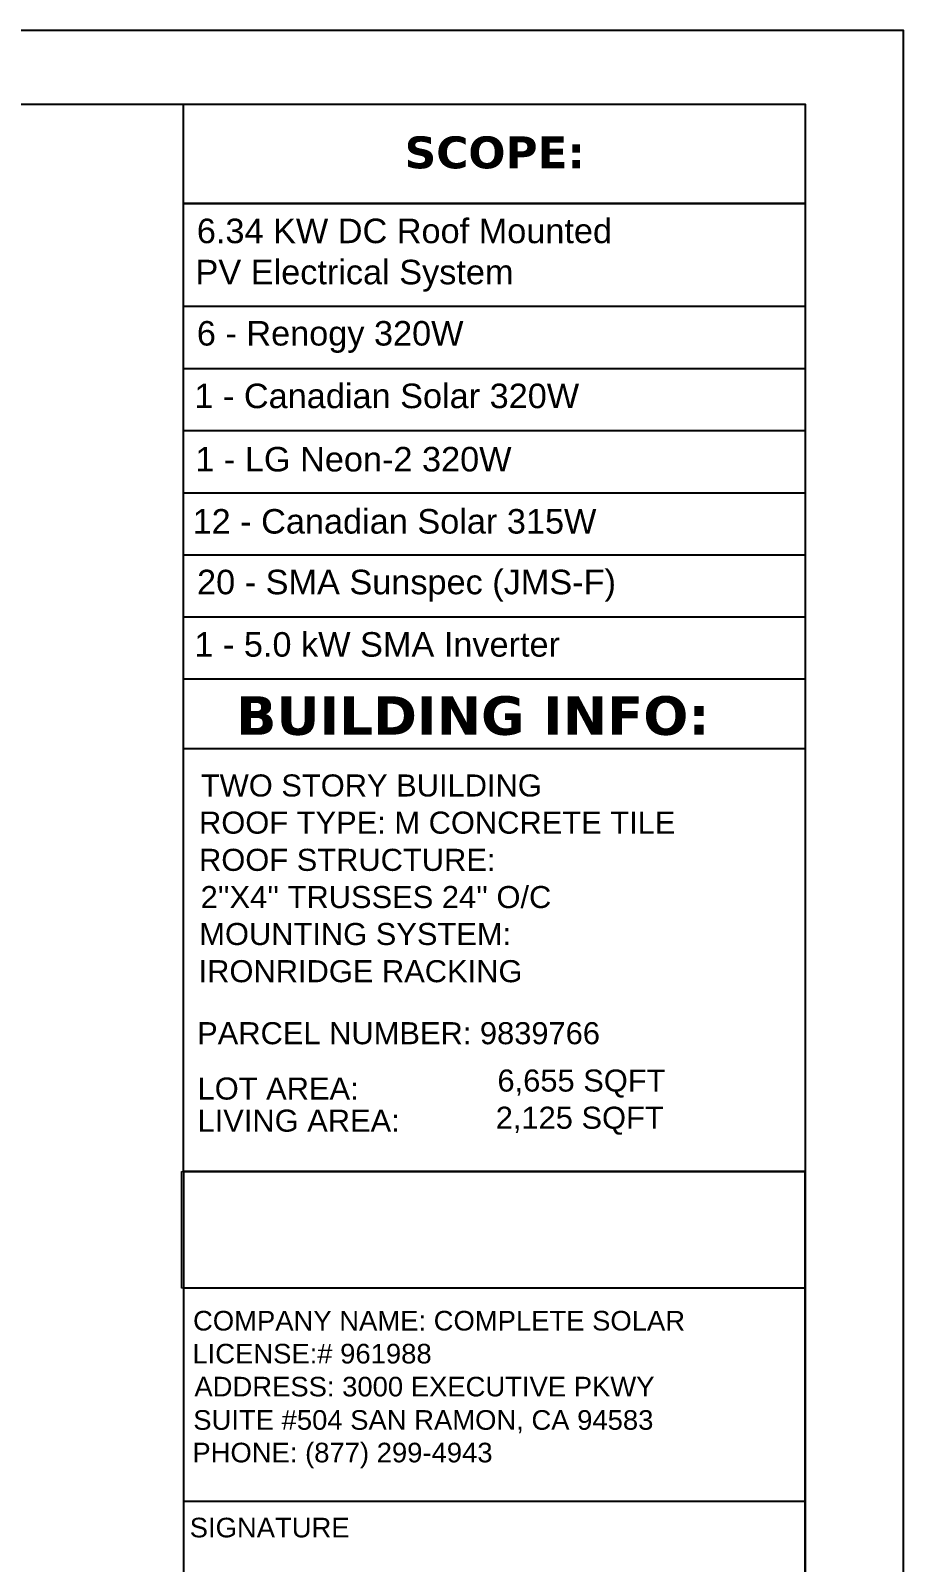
# Model space of a CAD drawing. Header units: inches. Extents: x 347 to 7477, y 1065 to 7514.
# Drawn here: x 3477 to 3833, y 6604 to 7228 of the extents above; entities that cross this region are included whole.
import ezdxf

# ---------------------------------------------------------------- set-up
doc = ezdxf.new("R2010")
doc.units = ezdxf.units.IN
doc.header["$MEASUREMENT"] = 0
doc.layers.add('PDF2_0', color=7, linetype='Continuous', true_color=0x636466)
for name, color, linetype in [('PDF2_PDF_Geometry', 7, 'Continuous'), ('PDF2_Text', 7, 'Continuous'), ('PDF5_Text', 7, 'Continuous')]:
    doc.layers.add(name, color=color, linetype=linetype)
doc.styles.add('PDF Arial', font='arial.ttf')
doc.styles.add('PDF Verdana Bold', font='verdanab.ttf')
picture_1 = doc.add_image_def('image8.png', size_in_pixel=(45, 240))

msp = doc.modelspace()

# ---------------------------------------------------------------- linework, layer by layer
at = {"layer": 'PDF2_0', "color": 7, "lineweight": 25}
for points in [[(2132.64, 7228.32), (2132.64, 6128.41), (3832.5, 6128.41), (3832.5, 7228.32)], [(3792.54, 7157.85), (3539.07, 7157.85)], [(3792.54, 7157.85), (3792.54, 6963.86), (3539.07, 6963.86), (3539.07, 7157.85)], [(3539.07, 6715.47), (3539.07, 6763.06), (3792.54, 6763.06), (3792.54, 6715.47)]]:
    msp.add_lwpolyline(points, close=True, dxfattribs=at)
for points in [[(3539.07, 6763.06), (3539.07, 7198.35)], [(3539.07, 7115.89), (3792.54, 7115.89)], [(3539.07, 7090.55), (3792.54, 7090.55)], [(3539.07, 7065.21), (3792.54, 7065.21)], [(3539.07, 7039.87), (3792.54, 7039.87)], [(3539.07, 7014.53), (3792.54, 7014.53)], [(3539.07, 6989.2), (3792.54, 6989.2)], [(3539.07, 6935.52), (3792.54, 6935.52)], [(3539.16, 6628.55), (3792.63, 6628.55)]]:
    msp.add_lwpolyline(points, dxfattribs=at)
at = {"layer": 'PDF2_PDF_Geometry', "lineweight": 25}
for points in [[(3792.54, 7198.35), (3792.54, 6158.38), (2172.6, 6158.38), (2172.6, 7198.35), (3792.54, 7198.35), (3792.54, 6158.38), (3539.07, 6158.38), (3539.07, 6191.17), (3792.54, 6191.17), (3539.07, 6191.17), (3539.07, 6224.14), (3792.54, 6224.14)], [(3792.54, 6680.5), (3792.54, 6224.14), (3792.54, 6191.17), (3792.54, 6158.38), (3792.54, 6763.06), (3539.07, 6763.06), (3539.07, 6158.38)]]:
    msp.add_lwpolyline(points, dxfattribs=at)

# ---------------------------------------------------------------- texts
at = {"layer": 'PDF2_Text', "attachment_point": 7}
for s, insert, char_height, style in [('SCOPE:', (3629.25, 7171.93), 13, 'PDF Verdana Bold'), ('6.34 KW DC Roof Mounted', (3544.52, 7141.5), 9.9997, 'PDF Arial'), ('PV Electrical System', (3543.97, 7121.85), 9.9997, 'PDF Arial'), ('6 - Renogy 320W', (3544.52, 7096.87), 9.9997, 'PDF Arial'), ('1 - Canadian Solar 320W', (3543.52, 7074.21), 9.9997, 'PDF Arial'), ('20 - SMA Sunspec (JMS-F)', (3544.61, 6995.43), 9.9997, 'PDF Arial'), ('1 - 5.0 kW SMA Inverter', (3543.52, 6972.86), 9.9997, 'PDF Arial'), ('BUILDING INFO:', (3560.5, 6940.82), 15.7495, 'PDF Verdana Bold'), ('TWO STORY BUILDING', (3546.15, 6915.84), 8.9997, 'PDF Arial'), ('ROOF TYPE: M CONCRETE TILE', (3545.42, 6900.68), 8.9997, 'PDF Arial'), ('ROOF STRUCTURE:', (3545.42, 6885.51), 8.9997, 'PDF Arial'), ("2''X4'' TRUSSES 24'' O/C", (3546.06, 6870.34), 8.9997, 'PDF Arial'), ('MOUNTING SYSTEM:', (3545.52, 6855.27), 8.9997, 'PDF Arial'), ('IRONRIDGE RACKING', (3545.24, 6840.1), 8.9997, 'PDF Arial'), ('6,655 SQFT', (3667.06, 6793.15), 9, 'PDF Arial'), ('2,125 SQFT', (3666.35, 6777.99), 9, 'PDF Arial'), ('COMPANY NAME: COMPLETE SOLAR', (3542.97, 6698.07), 7.9998, 'PDF Arial'), ('LICENSE:# 961988', (3542.7, 6684.63), 7.9998, 'PDF Arial'), ('ADDRESS: 3000 EXECUTIVE PKWY', (3543.52, 6671.19), 7.9998, 'PDF Arial'), ('SUITE #504 SAN RAMON, CA 94583', (3543.06, 6656.21), 7.9998, 'PDF Arial'), ('PHONE: (877) 299-4943', (3542.7, 6642), 7.9998, 'PDF Arial'), ('SIGNATURE', (3541.61, 6613.7), 8, 'PDF Arial')]:
    msp.add_mtext(s, dxfattribs=dict(at, insert=insert, char_height=char_height, style=style))
at = {"layer": 'PDF5_Text', "attachment_point": 7, "style": 'PDF Arial'}
for s, insert, char_height in [('1 - LG Neon-2 320W', (3543.92, 7048.4), 9.9997), ('12 - Canadian Solar 315W', (3542.78, 7023.06), 9.9997), ('PARCEL NUMBER: 9839766', (3544.65, 6814.81), 8.9997), ('LOT AREA:', (3544.82, 6792.24), 9), ('LIVING AREA:', (3544.8, 6779.14), 8.9997)]:
    msp.add_mtext(s, dxfattribs=dict(at, insert=insert, char_height=char_height))

# ---------------------------------------------------------------- pictures from other files: only their frames are drawn
at = {"layer": 'PDF2_0', "color": 7, "lineweight": 0}
image = msp.add_image(picture_1, insert=(3792.54, 6715.47), size_in_units=(47.54, 254.29), rotation=90, dxfattribs=at)
image.dxf.flags = 15

doc.saveas('drawing.dxf')
